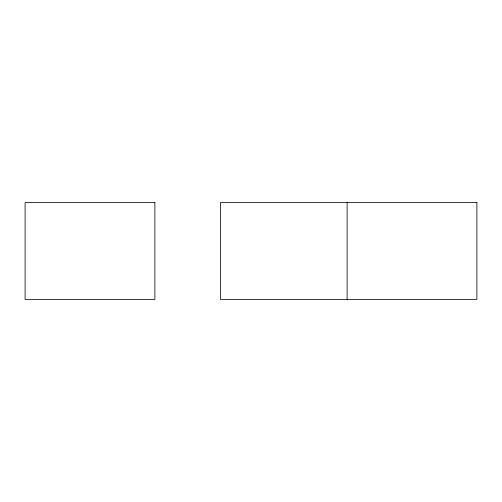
<?xml version="1.0" encoding="UTF-8"?>
<svg xmlns="http://www.w3.org/2000/svg" width="502" height="502" viewBox="0 0 502 502"><rect width="100%" height="100%" fill="white"/><g stroke="black" fill="none" stroke-linecap="round" stroke-linejoin="round"><path stroke-width="0.75" d="M347.108 202.588L347.108 299.412M154.892 202.588L25.1 202.588L25.1 299.412L154.892 299.412L154.892 202.588M476.9 202.588L220.416 202.588L220.416 299.412L476.9 299.412L476.9 202.588"/></g></svg>
